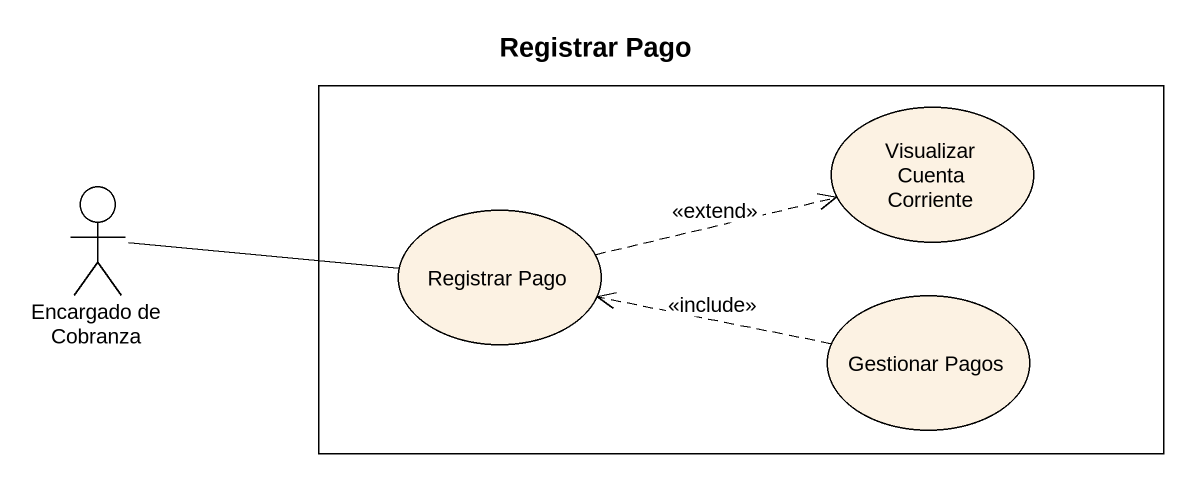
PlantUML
@startuml
title Registrar Pago
rectangle " " as rectangle1 {
  usecase "Visualizar Cuenta Corriente" as Visualizar_Cuenta_Corriente
  usecase "Registrar Pago" as Registrar_Pago
  usecase "Gestionar Pagos" as Gestionar_Pagos
}
actor "Encargado de Cobranza" as Encargado_de_Cobranza
Encargado_de_Cobranza -right- Registrar_Pago
Registrar_Pago .right.> Visualizar_Cuenta_Corriente : <<extend>>
Gestionar_Pagos .left.> Registrar_Pago : <<include>>
@enduml
